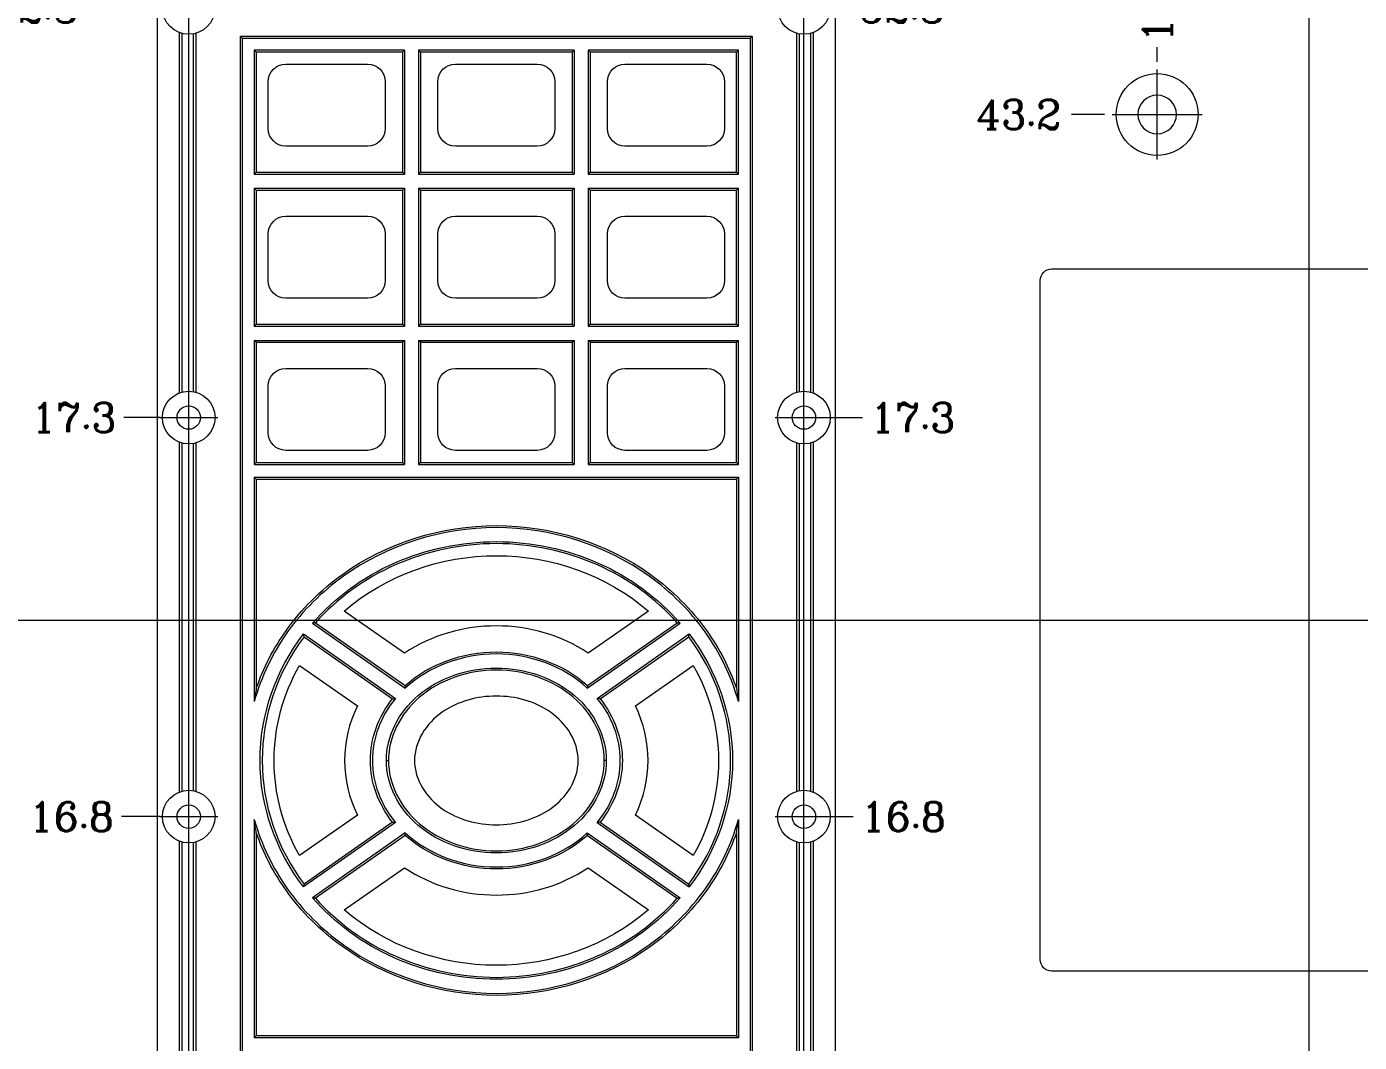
# Model space of a CAD drawing. Header units: millimetres. Extents: x -56 to 1013, y 0 to 900.
# Drawn here: x 1.9 to 115.8, y 503.2 to 590 of the extents above; entities that cross this region are included whole.
import ezdxf
from ezdxf.lldxf.tags import DXFTag

# ---------------------------------------------------------------- set-up
doc = ezdxf.new("R2010")
doc.units = ezdxf.units.MM
doc.header["$MEASUREMENT"] = 0
doc.layers.get('0').update_dxf_attribs({"linetype": 'CONTINUOUS'})
doc.layers.get('Defpoints').update_dxf_attribs({"linetype": 'CONTINUOUS'})
doc.layers.add('1', color=7, linetype='CONTINUOUS')
doc.styles.add('ROMANC', font='romanc.shx', dxfattribs={"bigfont": 'gbcbig.shx'})
tags = doc.linetypes.add('CENTER', pattern=[47.5, 22, -8.5, 8.5, -8.5]).pattern_tags.tags
tags[10:11] = [DXFTag(74, 4), DXFTag(75, 0), DXFTag(340, '0'), DXFTag(46, 0.0), DXFTag(50, 0.0), DXFTag(44, 0.0), DXFTag(45, 0.0)]
tags[8:9] = [DXFTag(74, 4), DXFTag(75, 0), DXFTag(340, '0'), DXFTag(46, 0.0), DXFTag(50, 0.0), DXFTag(44, 0.0), DXFTag(45, 0.0)]
tags[6:7] = [DXFTag(74, 4), DXFTag(75, 0), DXFTag(340, '0'), DXFTag(46, 0.0), DXFTag(50, 0.0), DXFTag(44, 0.0), DXFTag(45, 0.0)]
tags[4:5] = [DXFTag(74, 4), DXFTag(75, 0), DXFTag(340, '0'), DXFTag(46, 0.0), DXFTag(50, 0.0), DXFTag(44, 0.0), DXFTag(45, 0.0)]
doc.dimstyles.new('YanXiu', dxfattribs={"dimtxt": 2.5, "dimasz": 1.5, "dimexe": 0.66, "dimexo": 0.66, "dimgap": 0.66, "dimtad": 0, "dimdec": 1, "dimzin": 0, "dimdsep": 46, "dimtxsty": 'ROMANC', "dimcen": 0, "dimclrd": 131, "dimclre": 131, "dimclrt": 42, "dimadec": 0, "dimazin": 0, "dimtfac": 1, "dimtdec": 4, "dimtofl": 0, "dimtmove": 0, "dimatfit": 3, "dimfxl": 1, "dimtolj": 1, "dimtzin": 0, "dimlwd": 0, "dimlwe": 0, "dimarcsym": 0})

# ---------------------------------------------------------------- blocks, each defined once
blk = doc.blocks.new('*D38')
at = {"color": 131, "lineweight": 5}
blk.add_line((402.09, 590.4), (400.74, 591.05), dxfattribs=at)
blk.add_arc((397.59, 592.57), 2, 315.3371, 71.0924, dxfattribs=at)
at = {"color": 131, "lineweight": 18}
blk.add_solid([(400.85, 591.27), (400.63, 590.82), (399.39, 591.7)], dxfattribs=at)
at = {"layer": 'Defpoints', "color": 0, "lineweight": 18}
for p in [(397.59, 592.57), (399.39, 591.7)]:
    blk.add_point(p, dxfattribs=at)
at = {"color": 42, "lineweight": 18, "insert": (404.67, 589.15), "char_height": 2.5, "attachment_point": 5, "rotation": 334.2447, "style": 'ROMANC'}
blk.add_mtext('R2', dxfattribs=at)
blk = doc.blocks.new('*D39')
at = {"color": 131, "lineweight": 5}
blk.add_line((539.72, 594.51), (541.67, 593.41), dxfattribs=at)
at = {"color": 131, "lineweight": 18}
blk.add_solid([(541.79, 593.63), (541.54, 593.2), (542.97, 592.68)], dxfattribs=at)
at = {"layer": 'Defpoints', "color": 0, "lineweight": 18}
for p in [(542.97, 592.68), (545.59, 591.21)]:
    blk.add_point(p, dxfattribs=at)
at = {"color": 42, "lineweight": 18, "insert": (537.22, 595.91), "char_height": 2.5, "attachment_point": 5, "rotation": 330.654, "style": 'ROMANC'}
blk.add_mtext('R3', dxfattribs=at)
blk = doc.blocks.new('*D68')
at = {"color": 131, "lineweight": 5}
blk.add_line((234.54, 539.21), (242.48, 539.21), dxfattribs=at)
at = {"layer": 'Defpoints', "color": 0, "lineweight": 18}
for p in [(111.52, 539.21), (233.88, 539.21), (242.48, 539.21)]:
    blk.add_point(p, dxfattribs=at)
at = {"color": 42, "lineweight": 18, "insert": (243.97, 539.21), "char_height": 2.5, "attachment_point": 5, "style": 'ROMANC'}
blk.add_mtext('0', dxfattribs=at)
blk = doc.blocks.new('*D69')
at = {"color": 131, "lineweight": 5}
blk.add_line((111.52, 619.33), (111.52, 622.12), dxfattribs=at)
at = {"layer": 'Defpoints', "color": 0, "lineweight": 18}
for p in [(111.52, 622.12), (111.52, 618.67), (111.52, 539.21)]:
    blk.add_point(p, dxfattribs=at)
at = {"color": 42, "lineweight": 18, "insert": (111.52, 623.61), "char_height": 2.5, "attachment_point": 5, "rotation": 90, "style": 'ROMANC'}
blk.add_mtext('0', dxfattribs=at)
blk = doc.blocks.new('*D70')
at = {"color": 131, "lineweight": 5}
blk.add_line((192.68, 582.45), (194.71, 582.45), dxfattribs=at)
at = {"layer": 'Defpoints', "color": 0, "lineweight": 18}
for p in [(192.02, 582.45), (194.71, 582.45), (111.52, 539.21)]:
    blk.add_point(p, dxfattribs=at)
at = {"color": 42, "lineweight": 18, "insert": (199.24, 582.45), "char_height": 2.5, "attachment_point": 5, "style": 'ROMANC'}
blk.add_mtext('43.2', dxfattribs=at)
blk = doc.blocks.new('*D71')
at = {"color": 131, "lineweight": 5}
blk.add_line((188.52, 586.96), (188.52, 588.71), dxfattribs=at)
at = {"layer": 'Defpoints', "color": 0, "lineweight": 18}
for p in [(188.52, 588.71), (188.52, 586.3), (111.52, 539.21)]:
    blk.add_point(p, dxfattribs=at)
at = {"color": 42, "lineweight": 18, "insert": (188.52, 591.4), "char_height": 2.5, "attachment_point": 5, "rotation": 90, "style": 'ROMANC'}
blk.add_mtext('77', dxfattribs=at)
blk = doc.blocks.new('*D72')
at = {"color": 131, "lineweight": 5}
blk.add_line((201.46, 598.25), (203.06, 598.25), dxfattribs=at)
at = {"layer": 'Defpoints', "color": 0, "lineweight": 18}
for p in [(200.8, 598.25), (203.06, 598.25), (111.52, 539.21)]:
    blk.add_point(p, dxfattribs=at)
at = {"color": 42, "lineweight": 18, "insert": (205.74, 598.25), "char_height": 2.5, "attachment_point": 5, "style": 'ROMANC'}
blk.add_mtext('59', dxfattribs=at)
blk = doc.blocks.new('*D73')
at = {"color": 131, "lineweight": 5}
blk.add_line((199.02, 601.04), (199.02, 617.44), dxfattribs=at)
at = {"layer": 'Defpoints', "color": 0, "lineweight": 18}
for p in [(199.02, 617.44), (199.02, 600.38), (111.52, 539.21)]:
    blk.add_point(p, dxfattribs=at)
at = {"color": 42, "lineweight": 18, "insert": (199.02, 621.91), "char_height": 2.5, "attachment_point": 5, "rotation": 90, "style": 'ROMANC'}
blk.add_mtext('87.5', dxfattribs=at)
blk = doc.blocks.new('*D74')
at = {"color": 131, "lineweight": 5}
blk.add_line((219.59, 605.25), (237.22, 605.25), dxfattribs=at)
at = {"layer": 'Defpoints', "color": 0, "lineweight": 18}
for p in [(218.93, 605.25), (237.22, 605.25), (111.52, 539.21)]:
    blk.add_point(p, dxfattribs=at)
at = {"color": 42, "lineweight": 18, "insert": (239.91, 605.25), "char_height": 2.5, "attachment_point": 5, "style": 'ROMANC'}
blk.add_mtext('66', dxfattribs=at)
blk = doc.blocks.new('*D75')
at = {"color": 131, "lineweight": 5}
blk.add_line((216.02, 608.59), (216.02, 616.14), dxfattribs=at)
at = {"layer": 'Defpoints', "color": 0, "lineweight": 18}
for p in [(216.02, 616.14), (216.02, 607.93), (111.52, 539.21)]:
    blk.add_point(p, dxfattribs=at)
at = {"color": 42, "lineweight": 18, "insert": (216.02, 621.63), "char_height": 2.5, "attachment_point": 5, "rotation": 90, "style": 'ROMANC'}
blk.add_mtext('104.5', dxfattribs=at)
blk = doc.blocks.new('*D76')
at = {"color": 131, "lineweight": 5}
blk.add_line((114.09, 607.91), (169.82, 607.91), dxfattribs=at)
at = {"layer": 'Defpoints', "color": 0, "lineweight": 18}
for p in [(113.43, 607.91), (169.82, 607.91), (111.52, 539.21)]:
    blk.add_point(p, dxfattribs=at)
at = {"color": 42, "lineweight": 18, "insert": (174.29, 607.91), "char_height": 2.5, "attachment_point": 5, "style": 'ROMANC'}
blk.add_mtext('68.7', dxfattribs=at)
blk = doc.blocks.new('*D77')
at = {"color": 131, "lineweight": 5}
blk.add_line((161.52, 610.73), (161.52, 616.66), dxfattribs=at)
at = {"layer": 'Defpoints', "color": 0, "lineweight": 18}
for p in [(161.52, 616.66), (161.52, 610.07), (111.52, 539.21)]:
    blk.add_point(p, dxfattribs=at)
at = {"color": 42, "lineweight": 18, "insert": (161.52, 619.35), "char_height": 2.5, "attachment_point": 5, "rotation": 90, "style": 'ROMANC'}
blk.add_mtext('50', dxfattribs=at)
blk = doc.blocks.new('*D79')
at = {"color": 131, "lineweight": 5}
blk.add_line((59.14, 607.91), (53.25, 607.91), dxfattribs=at)
at = {"layer": 'Defpoints', "color": 0, "lineweight": 18}
for p in [(53.25, 607.91), (59.8, 607.91), (111.52, 539.21)]:
    blk.add_point(p, dxfattribs=at)
at = {"color": 42, "lineweight": 18, "insert": (48.78, 607.91), "char_height": 2.5, "attachment_point": 5, "style": 'ROMANC'}
blk.add_mtext('68.7', dxfattribs=at)
blk = doc.blocks.new('*D80')
at = {"color": 131, "lineweight": 5}
blk.add_line((61.52, 610.92), (61.52, 616.02), dxfattribs=at)
at = {"layer": 'Defpoints', "color": 0, "lineweight": 18}
for p in [(61.52, 616.02), (61.52, 610.26), (111.52, 539.21)]:
    blk.add_point(p, dxfattribs=at)
at = {"color": 42, "lineweight": 18, "insert": (61.52, 618.71), "char_height": 2.5, "attachment_point": 5, "rotation": 90, "style": 'ROMANC'}
blk.add_mtext('50', dxfattribs=at)
blk = doc.blocks.new('*D81')
at = {"color": 131, "lineweight": 5}
blk.add_line((3.88, 605.25), (-0.31, 605.25), dxfattribs=at)
at = {"layer": 'Defpoints', "color": 0, "lineweight": 18}
for p in [(-0.31, 605.25), (4.54, 605.25), (111.52, 539.21)]:
    blk.add_point(p, dxfattribs=at)
at = {"color": 42, "lineweight": 18, "insert": (-2.99, 605.25), "char_height": 2.5, "attachment_point": 5, "style": 'ROMANC'}
blk.add_mtext('66', dxfattribs=at)
blk = doc.blocks.new('*D82')
at = {"color": 131, "lineweight": 5}
blk.add_line((7.02, 608.2), (7.02, 616.55), dxfattribs=at)
at = {"layer": 'Defpoints', "color": 0, "lineweight": 18}
for p in [(7.02, 616.55), (7.02, 607.54), (111.52, 539.21)]:
    blk.add_point(p, dxfattribs=at)
at = {"color": 42, "lineweight": 18, "insert": (7.02, 622.03), "char_height": 2.5, "attachment_point": 5, "rotation": 90, "style": 'ROMANC'}
blk.add_mtext('104.5', dxfattribs=at)
blk = doc.blocks.new('*D83')
at = {"color": 131, "lineweight": 5}
blk.add_line((26.9, 598.25), (29.9, 598.25), dxfattribs=at)
at = {"layer": 'Defpoints', "color": 0, "lineweight": 18}
for p in [(26.24, 598.25), (29.9, 598.25), (111.52, 539.21)]:
    blk.add_point(p, dxfattribs=at)
at = {"color": 42, "lineweight": 18, "insert": (32.58, 598.25), "char_height": 2.5, "attachment_point": 5, "style": 'ROMANC'}
blk.add_mtext('59', dxfattribs=at)
blk = doc.blocks.new('*D84')
at = {"color": 131, "lineweight": 5}
blk.add_line((24.02, 600.16), (24.02, 602), dxfattribs=at)
at = {"layer": 'Defpoints', "color": 0, "lineweight": 18}
for p in [(24.02, 602), (24.02, 599.5), (111.52, 539.21)]:
    blk.add_point(p, dxfattribs=at)
at = {"color": 42, "lineweight": 18, "insert": (24.02, 606.47), "char_height": 2.5, "attachment_point": 5, "rotation": 90, "style": 'ROMANC'}
blk.add_mtext('87.5', dxfattribs=at)
blk = doc.blocks.new('*D85')
at = {"color": 131, "lineweight": 5}
blk.add_line((65.88, 591.55), (7.09, 591.55), dxfattribs=at)
at = {"layer": 'Defpoints', "color": 0, "lineweight": 18}
for p in [(7.09, 591.55), (66.54, 591.55), (111.52, 539.21)]:
    blk.add_point(p, dxfattribs=at)
at = {"color": 42, "lineweight": 18, "insert": (2.62, 591.55), "char_height": 2.5, "attachment_point": 5, "style": 'ROMANC'}
blk.add_mtext('52.3', dxfattribs=at)
blk = doc.blocks.new('*D86')
at = {"color": 131, "lineweight": 5}
blk.add_line((15.72, 489.63), (15.72, 616.28), dxfattribs=at)
at = {"layer": 'Defpoints', "color": 0, "lineweight": 18}
for p in [(15.72, 616.28), (111.52, 539.21), (15.72, 488.97)]:
    blk.add_point(p, dxfattribs=at)
at = {"color": 42, "lineweight": 18, "insert": (15.72, 620.75), "char_height": 2.5, "attachment_point": 5, "rotation": 90, "style": 'ROMANC'}
blk.add_mtext('95.8', dxfattribs=at)
blk = doc.blocks.new('*D87')
at = {"color": 131, "lineweight": 5}
blk.add_line((68.32, 489.69), (68.32, 615.98), dxfattribs=at)
at = {"layer": 'Defpoints', "color": 0, "lineweight": 18}
for p in [(68.32, 615.98), (111.52, 539.21), (68.32, 489.03)]:
    blk.add_point(p, dxfattribs=at)
at = {"color": 42, "lineweight": 18, "insert": (68.32, 620.51), "char_height": 2.5, "attachment_point": 5, "rotation": 90, "style": 'ROMANC'}
blk.add_mtext('43.2', dxfattribs=at)
blk = doc.blocks.new('*D88')
at = {"color": 131, "lineweight": 5}
blk.add_line((13.29, 556.55), (10.18, 556.55), dxfattribs=at)
at = {"layer": 'Defpoints', "color": 0, "lineweight": 18}
for p in [(10.18, 556.55), (13.95, 556.55), (111.52, 539.21)]:
    blk.add_point(p, dxfattribs=at)
at = {"color": 42, "lineweight": 18, "insert": (5.89, 556.55), "char_height": 2.5, "attachment_point": 5, "style": 'ROMANC'}
blk.add_mtext('17.3', dxfattribs=at)
blk = doc.blocks.new('*D89')
at = {"color": 131, "lineweight": 5}
blk.add_line((13.29, 522.45), (9.97, 522.45), dxfattribs=at)
at = {"layer": 'Defpoints', "color": 0, "lineweight": 18}
for p in [(111.52, 539.21), (9.97, 522.45), (13.95, 522.45)]:
    blk.add_point(p, dxfattribs=at)
at = {"color": 42, "lineweight": 18, "insert": (5.68, 522.45), "char_height": 2.5, "attachment_point": 5, "style": 'ROMANC'}
blk.add_mtext('16.8', dxfattribs=at)
blk = doc.blocks.new('*D90')
at = {"color": 131, "lineweight": 5}
blk.add_line((13.29, 487.45), (8.18, 487.45), dxfattribs=at)
at = {"layer": 'Defpoints', "color": 0, "lineweight": 18}
for p in [(111.52, 539.21), (8.18, 487.45), (13.95, 487.45)]:
    blk.add_point(p, dxfattribs=at)
at = {"color": 42, "lineweight": 18, "insert": (3.89, 487.45), "char_height": 2.5, "attachment_point": 5, "style": 'ROMANC'}
blk.add_mtext('51.8', dxfattribs=at)
blk = doc.blocks.new('*D91')
at = {"color": 131, "lineweight": 5}
blk.add_line((70.48, 522.45), (72.53, 522.45), dxfattribs=at)
at = {"layer": 'Defpoints', "color": 0, "lineweight": 18}
for p in [(111.52, 539.21), (69.82, 522.45), (72.53, 522.45)]:
    blk.add_point(p, dxfattribs=at)
at = {"color": 42, "lineweight": 18, "insert": (76.82, 522.45), "char_height": 2.5, "attachment_point": 5, "style": 'ROMANC'}
blk.add_mtext('16.8', dxfattribs=at)
blk = doc.blocks.new('*D92')
at = {"color": 131, "lineweight": 5}
blk.add_line((70.48, 556.55), (73.33, 556.55), dxfattribs=at)
at = {"layer": 'Defpoints', "color": 0, "lineweight": 18}
for p in [(69.82, 556.55), (73.33, 556.55), (111.52, 539.21)]:
    blk.add_point(p, dxfattribs=at)
at = {"color": 42, "lineweight": 18, "insert": (77.62, 556.55), "char_height": 2.5, "attachment_point": 5, "style": 'ROMANC'}
blk.add_mtext('17.3', dxfattribs=at)
blk = doc.blocks.new('*D93')
at = {"color": 131, "lineweight": 5}
blk.add_line((70.48, 591.55), (72.23, 591.55), dxfattribs=at)
at = {"layer": 'Defpoints', "color": 0, "lineweight": 18}
for p in [(69.82, 591.55), (72.23, 591.55), (111.52, 539.21)]:
    blk.add_point(p, dxfattribs=at)
at = {"color": 42, "lineweight": 18, "insert": (76.7, 591.55), "char_height": 2.5, "attachment_point": 5, "style": 'ROMANC'}
blk.add_mtext('52.3', dxfattribs=at)
blk = doc.blocks.new('*D94')
at = {"color": 131, "lineweight": 5}
blk.add_line((70.81, 487.45), (72.67, 487.45), dxfattribs=at)
at = {"layer": 'Defpoints', "color": 0, "lineweight": 18}
for p in [(111.52, 539.21), (70.15, 487.45), (72.67, 487.45)]:
    blk.add_point(p, dxfattribs=at)
at = {"color": 42, "lineweight": 18, "insert": (76.96, 487.45), "char_height": 2.5, "attachment_point": 5, "style": 'ROMANC'}
blk.add_mtext('51.8', dxfattribs=at)
blk = doc.blocks.new('*D96')
at = {"color": 131, "lineweight": 5}
blk.add_line((21.49, 480.25), (15.76, 480.25), dxfattribs=at)
at = {"layer": 'Defpoints', "color": 0, "lineweight": 18}
for p in [(111.52, 539.21), (15.76, 480.25), (22.15, 480.25)]:
    blk.add_point(p, dxfattribs=at)
at = {"color": 42, "lineweight": 18, "insert": (13.08, 480.25), "char_height": 2.5, "attachment_point": 5, "style": 'ROMANC'}
blk.add_mtext('59', dxfattribs=at)
blk = doc.blocks.new('*D97')
at = {"color": 131, "lineweight": 5}
blk.add_line((24.02, 477.68), (24.02, 476.18), dxfattribs=at)
at = {"layer": 'Defpoints', "color": 0, "lineweight": 18}
for p in [(111.52, 539.21), (24.02, 478.34), (24.02, 476.18)]:
    blk.add_point(p, dxfattribs=at)
at = {"color": 42, "lineweight": 18, "insert": (24.02, 471.71), "char_height": 2.5, "attachment_point": 5, "rotation": 90, "style": 'ROMANC'}
blk.add_mtext('87.5', dxfattribs=at)
blk = doc.blocks.new('*D98')
at = {"color": 131, "lineweight": 5}
blk.add_line((3.72, 473.49), (-14.83, 473.49), dxfattribs=at)
at = {"layer": 'Defpoints', "color": 0, "lineweight": 18}
for p in [(111.52, 539.21), (-14.83, 473.49), (4.38, 473.49)]:
    blk.add_point(p, dxfattribs=at)
at = {"color": 42, "lineweight": 18, "insert": (-19.3, 473.49), "char_height": 2.5, "attachment_point": 5, "style": 'ROMANC'}
blk.add_mtext('65.7', dxfattribs=at)
blk = doc.blocks.new('*D99')
at = {"color": 131, "lineweight": 5}
blk.add_line((7.02, 470.07), (7.02, 461.22), dxfattribs=at)
at = {"layer": 'Defpoints', "color": 0, "lineweight": 18}
for p in [(111.52, 539.21), (7.02, 470.73), (7.02, 461.22)]:
    blk.add_point(p, dxfattribs=at)
at = {"color": 42, "lineweight": 18, "insert": (7.02, 455.74), "char_height": 2.5, "attachment_point": 5, "rotation": 90, "style": 'ROMANC'}
blk.add_mtext('104.5', dxfattribs=at)
blk = doc.blocks.new('*D100')
at = {"color": 131, "lineweight": 5}
blk.add_line((94.01, 582.45), (91.21, 582.45), dxfattribs=at)
at = {"layer": 'Defpoints', "color": 0, "lineweight": 18}
for p in [(91.21, 582.45), (94.67, 582.45), (111.52, 539.21)]:
    blk.add_point(p, dxfattribs=at)
at = {"color": 42, "lineweight": 18, "insert": (86.68, 582.45), "char_height": 2.5, "attachment_point": 5, "style": 'ROMANC'}
blk.add_mtext('43.2', dxfattribs=at)
blk = doc.blocks.new('*D101')
at = {"color": 131, "lineweight": 5}
blk.add_line((98.52, 586.96), (98.52, 588.2), dxfattribs=at)
at = {"layer": 'Defpoints', "color": 0, "lineweight": 18}
for p in [(98.52, 588.2), (98.52, 586.3), (111.52, 539.21)]:
    blk.add_point(p, dxfattribs=at)
at = {"color": 42, "lineweight": 18, "insert": (98.52, 590.7), "char_height": 2.5, "attachment_point": 5, "rotation": 90, "style": 'ROMANC'}
blk.add_mtext('13', dxfattribs=at)
blk = doc.blocks.new('*D102')
at = {"color": 131, "lineweight": 5}
blk.add_line((108.88, 598.25), (106.3, 598.25), dxfattribs=at)
at = {"layer": 'Defpoints', "color": 0, "lineweight": 18}
for p in [(106.3, 598.25), (109.54, 598.25), (111.52, 539.21)]:
    blk.add_point(p, dxfattribs=at)
at = {"color": 42, "lineweight": 18, "insert": (103.62, 598.25), "char_height": 2.5, "attachment_point": 5, "style": 'ROMANC'}
blk.add_mtext('59', dxfattribs=at)
blk = doc.blocks.new('*D103')
at = {"color": 131, "lineweight": 5}
blk.add_line((95.09, 482.45), (92.15, 482.45), dxfattribs=at)
at = {"layer": 'Defpoints', "color": 0, "lineweight": 18}
for p in [(111.52, 539.21), (92.15, 482.45), (95.75, 482.45)]:
    blk.add_point(p, dxfattribs=at)
at = {"color": 42, "lineweight": 18, "insert": (87.68, 482.45), "char_height": 2.5, "attachment_point": 5, "style": 'ROMANC'}
blk.add_mtext('56.8', dxfattribs=at)
blk = doc.blocks.new('*D104')
at = {"color": 131, "lineweight": 5}
blk.add_line((98.52, 485.73), (98.52, 488.23), dxfattribs=at)
at = {"layer": 'Defpoints', "color": 0, "lineweight": 18}
for p in [(111.52, 539.21), (98.52, 488.23), (98.52, 485.07)]:
    blk.add_point(p, dxfattribs=at)
at = {"color": 42, "lineweight": 18, "insert": (98.52, 490.73), "char_height": 2.5, "attachment_point": 5, "rotation": 90, "style": 'ROMANC'}
blk.add_mtext('13', dxfattribs=at)
blk = doc.blocks.new('*D105')
at = {"color": 131, "lineweight": 5}
blk.add_line((114.93, 480.25), (117.72, 480.25), dxfattribs=at)
at = {"layer": 'Defpoints', "color": 0, "lineweight": 18}
for p in [(111.52, 539.21), (114.27, 480.25), (117.72, 480.25)]:
    blk.add_point(p, dxfattribs=at)
at = {"color": 42, "lineweight": 18, "insert": (120.4, 480.25), "char_height": 2.5, "attachment_point": 5, "style": 'ROMANC'}
blk.add_mtext('59', dxfattribs=at)
blk = doc.blocks.new('*D106')
at = {"color": 131, "lineweight": 5}
blk.add_line((185.12, 482.45), (182.59, 482.45), dxfattribs=at)
at = {"layer": 'Defpoints', "color": 0, "lineweight": 18}
for p in [(111.52, 539.21), (182.59, 482.45), (185.78, 482.45)]:
    blk.add_point(p, dxfattribs=at)
at = {"color": 42, "lineweight": 18, "insert": (178.12, 482.45), "char_height": 2.5, "attachment_point": 5, "style": 'ROMANC'}
blk.add_mtext('56.8', dxfattribs=at)
blk = doc.blocks.new('*D107')
at = {"color": 131, "lineweight": 5}
blk.add_line((188.52, 485.64), (188.52, 488.03), dxfattribs=at)
at = {"layer": 'Defpoints', "color": 0, "lineweight": 18}
for p in [(111.52, 539.21), (188.52, 488.03), (188.52, 484.98)]:
    blk.add_point(p, dxfattribs=at)
at = {"color": 42, "lineweight": 18, "insert": (188.52, 490.71), "char_height": 2.5, "attachment_point": 5, "rotation": 90, "style": 'ROMANC'}
blk.add_mtext('77', dxfattribs=at)
blk = doc.blocks.new('*D108')
at = {"color": 131, "lineweight": 5}
blk.add_line((201.72, 480.25), (203.69, 480.25), dxfattribs=at)
at = {"layer": 'Defpoints', "color": 0, "lineweight": 18}
for p in [(111.52, 539.21), (201.06, 480.25), (203.69, 480.25)]:
    blk.add_point(p, dxfattribs=at)
at = {"color": 42, "lineweight": 18, "insert": (206.37, 480.25), "char_height": 2.5, "attachment_point": 5, "style": 'ROMANC'}
blk.add_mtext('59', dxfattribs=at)
blk = doc.blocks.new('*D109')
at = {"color": 131, "lineweight": 5}
blk.add_line((199.02, 483.15), (199.02, 484.43), dxfattribs=at)
at = {"layer": 'Defpoints', "color": 0, "lineweight": 18}
for p in [(111.52, 539.21), (199.02, 484.43), (199.02, 482.49)]:
    blk.add_point(p, dxfattribs=at)
at = {"color": 42, "lineweight": 18, "insert": (199.02, 488.9), "char_height": 2.5, "attachment_point": 5, "rotation": 90, "style": 'ROMANC'}
blk.add_mtext('87.5', dxfattribs=at)
blk = doc.blocks.new('*D110')
at = {"color": 131, "lineweight": 5}
blk.add_line((212.43, 473.49), (210.8, 473.49), dxfattribs=at)
at = {"layer": 'Defpoints', "color": 0, "lineweight": 18}
for p in [(111.52, 539.21), (210.8, 473.49), (213.09, 473.49)]:
    blk.add_point(p, dxfattribs=at)
at = {"color": 42, "lineweight": 18, "insert": (206.33, 473.49), "char_height": 2.5, "attachment_point": 5, "style": 'ROMANC'}
blk.add_mtext('65.7', dxfattribs=at)
blk = doc.blocks.new('*D112')
at = {"color": 131, "lineweight": 5}
blk.add_line((216.02, 476.98), (216.02, 479.53), dxfattribs=at)
at = {"layer": 'Defpoints', "color": 0, "lineweight": 18}
for p in [(111.52, 539.21), (216.02, 479.53), (216.02, 476.32)]:
    blk.add_point(p, dxfattribs=at)
at = {"color": 42, "lineweight": 18, "insert": (216.02, 485.01), "char_height": 2.5, "attachment_point": 5, "rotation": 90, "style": 'ROMANC'}
blk.add_mtext('104.5', dxfattribs=at)

msp = doc.modelspace()

# ---------------------------------------------------------------- linework, layer by layer
at = {"layer": '1', "color": 1, "linetype": 'CENTER', "lineweight": 18, "ltscale": 0.026557}
msp.add_line((111.52, 428.64), (111.52, 643.14), dxfattribs=at)
at = {"layer": '1', "color": 1, "linetype": 'CENTER', "lineweight": 18, "ltscale": 0.09}
for p, q in [((15.72, 589.07), (15.72, 594.02)), ((68.32, 589.07), (68.32, 594.02)), ((15.72, 554.07), (15.72, 559.02)), ((68.32, 554.07), (68.32, 559.02)), ((13.25, 556.55), (18.2, 556.55)), ((65.85, 556.55), (70.8, 556.55)), ((15.72, 519.97), (15.72, 524.92)), ((68.32, 519.97), (68.32, 524.92)), ((13.25, 522.45), (18.2, 522.45)), ((65.85, 522.45), (70.8, 522.45))]:
    msp.add_line(p, q, dxfattribs=at)
at = {"layer": '1', "color": 0, "linetype": 'Continuous', "lineweight": 18}
for p, q in [((13.02, 591.25), (13.02, 487.25)), ((71.02, 487.25), (71.02, 591.25)), ((14.91, 589.45), (14.91, 558.65)), ((15.12, 589.38), (15.12, 558.72)), ((16.11, 589.33), (16.11, 558.77)), ((16.32, 589.38), (16.32, 558.72)), ((63.9, 589.12), (20.15, 589.12)), ((20.15, 589.12), (20.32, 588.95)), ((20.15, 489.88), (20.15, 589.12)), ((63.9, 589.12), (63.72, 588.95)), ((63.9, 589.12), (63.9, 489.88)), ((67.72, 558.72), (67.72, 589.38)), ((67.93, 558.77), (67.93, 589.33)), ((68.92, 558.72), (68.92, 589.38)), ((69.13, 558.65), (69.13, 589.45)), ((63.72, 588.95), (20.32, 588.95)), ((20.32, 490.05), (20.32, 588.95)), ((63.72, 588.95), (63.72, 490.05)), ((34.17, 587.95), (21.32, 587.95)), ((21.5, 587.78), (21.32, 587.95)), ((21.32, 587.95), (21.32, 577.35)), ((34, 587.78), (21.5, 587.78)), ((21.5, 587.78), (21.5, 577.52)), ((34, 587.78), (34.17, 587.95)), ((34, 587.78), (34, 577.52)), ((34.17, 587.95), (34.17, 577.35)), ((48.67, 587.95), (35.37, 587.95)), ((35.55, 587.78), (35.37, 587.95)), ((35.37, 587.95), (35.37, 577.35)), ((48.5, 587.78), (35.55, 587.78)), ((35.55, 587.78), (35.55, 577.52)), ((48.5, 587.78), (48.67, 587.95)), ((48.5, 587.78), (48.5, 577.52)), ((48.67, 587.95), (48.67, 577.35)), ((62.72, 587.95), (49.87, 587.95)), ((50.05, 587.78), (49.87, 587.95)), ((49.87, 587.95), (49.87, 577.35)), ((62.55, 587.78), (50.05, 587.78)), ((50.05, 587.78), (50.05, 577.52)), ((62.55, 587.78), (62.72, 587.95)), ((62.55, 577.52), (62.55, 587.78)), ((62.72, 577.35), (62.72, 587.95)), ((24.02, 586.75), (31.02, 586.75)), ((38.52, 586.75), (45.52, 586.75)), ((53.02, 586.75), (60.02, 586.75)), ((22.52, 581.25), (22.52, 585.25)), ((32.52, 585.25), (32.52, 581.25)), ((37.02, 581.25), (37.02, 585.25)), ((47.02, 585.25), (47.02, 581.25)), ((51.52, 581.25), (51.52, 585.25)), ((61.52, 585.25), (61.52, 581.25)), ((31.02, 579.75), (24.02, 579.75)), ((45.52, 579.75), (38.52, 579.75)), ((60.02, 579.75), (53.02, 579.75)), ((21.5, 577.52), (21.32, 577.35)), ((21.32, 577.35), (34.17, 577.35)), ((21.5, 577.52), (34, 577.52)), ((34, 577.52), (34.17, 577.35)), ((35.55, 577.52), (35.37, 577.35)), ((35.37, 577.35), (48.67, 577.35)), ((35.55, 577.52), (48.5, 577.52)), ((48.5, 577.52), (48.67, 577.35)), ((50.05, 577.52), (49.87, 577.35)), ((49.87, 577.35), (62.72, 577.35)), ((50.05, 577.52), (62.55, 577.52)), ((62.55, 577.52), (62.72, 577.35)), ((21.32, 576.15), (34.17, 576.15)), ((21.5, 575.98), (21.32, 576.15)), ((21.32, 576.15), (21.32, 564.35)), ((21.5, 575.98), (34, 575.98)), ((21.5, 575.98), (21.5, 564.52)), ((34, 575.98), (34.17, 576.15)), ((34, 575.98), (34, 564.52)), ((34.17, 576.15), (34.17, 564.35)), ((35.37, 576.15), (48.67, 576.15)), ((35.55, 575.98), (35.37, 576.15)), ((35.37, 576.15), (35.37, 564.35)), ((35.55, 575.98), (48.5, 575.98)), ((35.55, 575.98), (35.55, 564.52)), ((48.5, 575.98), (48.67, 576.15)), ((48.5, 575.98), (48.5, 564.52)), ((48.67, 576.15), (48.67, 564.35)), ((49.87, 576.15), (62.72, 576.15)), ((50.05, 575.98), (49.87, 576.15)), ((49.87, 576.15), (49.87, 564.35)), ((50.05, 575.98), (62.55, 575.98)), ((50.05, 575.98), (50.05, 564.52)), ((62.55, 575.98), (62.72, 576.15)), ((62.55, 564.52), (62.55, 575.98)), ((62.72, 564.35), (62.72, 576.15)), ((24.02, 573.75), (31.02, 573.75)), ((38.52, 573.75), (45.52, 573.75)), ((53.02, 573.75), (60.02, 573.75)), ((22.52, 568.25), (22.52, 572.25)), ((32.52, 572.25), (32.52, 568.25)), ((37.02, 568.25), (37.02, 572.25)), ((47.02, 572.25), (47.02, 568.25)), ((51.52, 568.25), (51.52, 572.25)), ((61.52, 572.25), (61.52, 568.25)), ((89.52, 569.25), (195.52, 569.25)), ((88.52, 510.25), (88.52, 568.25)), ((31.02, 566.75), (24.02, 566.75)), ((45.52, 566.75), (38.52, 566.75)), ((60.02, 566.75), (53.02, 566.75)), ((21.5, 564.52), (21.32, 564.35)), ((21.32, 564.35), (34.17, 564.35)), ((21.5, 564.52), (34, 564.52)), ((34, 564.52), (34.17, 564.35)), ((35.55, 564.52), (35.37, 564.35)), ((35.37, 564.35), (48.67, 564.35)), ((35.55, 564.52), (48.5, 564.52)), ((48.5, 564.52), (48.67, 564.35)), ((50.05, 564.52), (49.87, 564.35)), ((49.87, 564.35), (62.72, 564.35)), ((50.05, 564.52), (62.55, 564.52)), ((62.55, 564.52), (62.72, 564.35)), ((21.32, 563.15), (34.17, 563.15)), ((21.5, 562.98), (21.32, 563.15)), ((21.32, 563.15), (21.32, 552.55)), ((21.5, 562.98), (34, 562.98)), ((21.5, 562.98), (21.5, 552.72)), ((34, 562.98), (34.17, 563.15)), ((34, 562.98), (34, 552.72)), ((34.17, 563.15), (34.17, 552.55)), ((35.37, 563.15), (48.67, 563.15)), ((35.55, 562.98), (35.37, 563.15)), ((35.37, 563.15), (35.37, 552.55)), ((35.55, 562.98), (48.5, 562.98)), ((35.55, 562.98), (35.55, 552.72)), ((48.5, 562.98), (48.67, 563.15)), ((48.5, 562.98), (48.5, 552.72)), ((48.67, 563.15), (48.67, 552.55)), ((49.87, 563.15), (62.72, 563.15)), ((50.05, 562.98), (49.87, 563.15)), ((49.87, 563.15), (49.87, 552.55)), ((50.05, 562.98), (62.55, 562.98)), ((50.05, 562.98), (50.05, 552.72)), ((62.55, 562.98), (62.72, 563.15)), ((62.55, 552.72), (62.55, 562.98)), ((62.72, 552.55), (62.72, 563.15)), ((24.02, 560.75), (31.02, 560.75)), ((38.52, 560.75), (45.52, 560.75)), ((53.02, 560.75), (60.02, 560.75)), ((22.52, 555.25), (22.52, 559.25)), ((32.52, 559.25), (32.52, 555.25)), ((37.02, 555.25), (37.02, 559.25)), ((47.02, 559.25), (47.02, 555.25)), ((51.52, 555.25), (51.52, 559.25)), ((61.52, 559.25), (61.52, 555.25)), ((14.91, 554.45), (14.91, 524.55)), ((15.12, 554.38), (15.12, 524.62)), ((16.11, 554.33), (16.11, 524.67)), ((16.32, 554.38), (16.32, 524.62)), ((67.72, 524.62), (67.72, 554.38)), ((67.93, 524.67), (67.93, 554.33)), ((68.92, 524.62), (68.92, 554.38)), ((69.13, 524.55), (69.13, 554.45)), ((21.5, 552.72), (21.32, 552.55)), ((21.5, 552.72), (34, 552.72)), ((31.02, 553.75), (24.02, 553.75)), ((34, 552.72), (34.17, 552.55)), ((35.55, 552.72), (35.37, 552.55)), ((35.55, 552.72), (48.5, 552.72)), ((45.52, 553.75), (38.52, 553.75)), ((48.5, 552.72), (48.67, 552.55)), ((50.05, 552.72), (49.87, 552.55)), ((50.05, 552.72), (62.55, 552.72)), ((60.02, 553.75), (53.02, 553.75)), ((62.55, 552.72), (62.72, 552.55)), ((21.32, 552.55), (34.17, 552.55)), ((35.37, 552.55), (48.67, 552.55)), ((49.87, 552.55), (62.72, 552.55)), ((21.32, 551.45), (62.72, 551.45)), ((21.5, 551.28), (21.32, 551.45)), ((21.32, 551.45), (21.32, 532.28)), ((21.5, 551.28), (62.55, 551.28)), ((21.5, 551.28), (21.5, 533.42)), ((62.55, 551.28), (62.72, 551.45)), ((62.55, 551.28), (62.55, 533.42)), ((62.72, 551.45), (62.72, 532.28)), ((26.3, 538.99), (34.24, 533.43)), ((26.56, 539.02), (34.23, 533.65)), ((34.17, 536.41), (29.02, 540.01)), ((49.8, 533.43), (57.74, 538.99)), ((49.82, 533.65), (57.48, 539.02)), ((55.02, 540.01), (49.88, 536.41)), ((25.54, 538.06), (33.41, 532.55)), ((50.64, 532.55), (58.5, 538.06)), ((25.58, 537.82), (33.15, 532.52)), ((50.89, 532.52), (58.47, 537.82)), ((25.19, 535.37), (30.14, 531.91)), ((53.91, 531.91), (58.85, 535.37)), ((32.62, 527.25), (32.8, 527.25)), ((51.42, 527.25), (51.25, 527.25)), ((21.32, 522.22), (21.32, 503.55)), ((30.14, 522.59), (25.19, 519.13)), ((33.41, 521.95), (25.54, 516.44)), ((33.15, 521.98), (25.58, 516.68)), ((50.64, 521.95), (58.5, 516.44)), ((50.89, 521.98), (58.47, 516.68)), ((58.85, 519.13), (53.91, 522.59)), ((62.72, 522.22), (62.72, 503.55)), ((21.5, 521.08), (21.5, 503.72)), ((34.24, 521.07), (26.3, 515.51)), ((34.23, 520.85), (26.56, 515.48)), ((49.8, 521.07), (57.74, 515.51)), ((49.82, 520.85), (57.48, 515.48)), ((62.55, 521.08), (62.55, 503.72)), ((14.91, 520.35), (14.91, 489.55)), ((15.12, 520.28), (15.12, 489.62)), ((16.11, 520.23), (16.11, 489.67)), ((16.32, 520.28), (16.32, 489.62)), ((67.72, 489.62), (67.72, 520.28)), ((67.93, 489.67), (67.93, 520.23)), ((68.92, 489.62), (68.92, 520.28)), ((69.13, 489.55), (69.13, 520.35)), ((29.02, 514.49), (34.17, 518.09)), ((49.88, 518.09), (55.02, 514.49)), ((195.52, 509.25), (89.52, 509.25)), ((21.5, 503.72), (21.32, 503.55)), ((62.55, 503.72), (21.5, 503.72)), ((62.55, 503.72), (62.72, 503.55)), ((62.72, 503.55), (21.32, 503.55))]:
    msp.add_line(p, q, dxfattribs=at)
at = {"layer": '1', "color": 1, "linetype": 'CENTER', "lineweight": 18, "ltscale": 0.14}
for p, q in [((98.52, 578.6), (98.52, 586.3)), ((94.67, 582.45), (102.37, 582.45))]:
    msp.add_line(p, q, dxfattribs=at)
at = {"layer": '1', "color": 1, "linetype": 'CENTER', "lineweight": 18, "ltscale": 0.86842}
msp.add_line((260.65, 539.21), (-37.57, 539.21), dxfattribs=at)
at = {"layer": '1', "color": 0, "linetype": 'Continuous', "lineweight": 18}
for centre, radius in [((15.72, 591.55), 2.25), ((68.32, 591.55), 2.25), ((98.52, 582.45), 3.5), ((15.72, 556.55), 2.25), ((68.32, 556.55), 2.25), ((15.72, 556.55), 1), ((68.32, 556.55), 1), ((15.72, 522.45), 2.25), ((68.32, 522.45), 2.25), ((15.72, 522.45), 1), ((68.32, 522.45), 1)]:
    msp.add_circle(centre, radius, dxfattribs=at)
at = {"layer": '1', "color": 0, "linetype": 'Continuous', "lineweight": 18, "extrusion": (0, 0, -1)}
msp.add_circle((-98.52, 582.45), 1.65, dxfattribs=at)
for centre, radius, start, end in [((-24.02, 585.25), 1.5, 0, 90), ((-31.02, 585.25), 1.5, 90, 180), ((-38.52, 585.25), 1.5, 0, 90), ((-45.52, 585.25), 1.5, 90, 180), ((-53.02, 585.25), 1.5, 0, 90), ((-60.02, 585.25), 1.5, 90, 180), ((-24.02, 581.25), 1.5, 270, 0), ((-31.02, 581.25), 1.5, 180, 270), ((-38.52, 581.25), 1.5, 270, 0), ((-45.52, 581.25), 1.5, 180, 270), ((-53.02, 581.25), 1.5, 270, 0), ((-60.02, 581.25), 1.5, 180, 270), ((-24.02, 572.25), 1.5, 0, 90), ((-31.02, 572.25), 1.5, 90, 180), ((-38.52, 572.25), 1.5, 0, 90), ((-45.52, 572.25), 1.5, 90, 180), ((-53.02, 572.25), 1.5, 0, 90), ((-60.02, 572.25), 1.5, 90, 180), ((-89.52, 568.25), 1, 0, 90), ((-24.02, 568.25), 1.5, 270, 0), ((-31.02, 568.25), 1.5, 180, 270), ((-38.52, 568.25), 1.5, 270, 0), ((-45.52, 568.25), 1.5, 180, 270), ((-53.02, 568.25), 1.5, 270, 0), ((-60.02, 568.25), 1.5, 180, 270), ((-24.02, 559.25), 1.5, 0, 90), ((-31.02, 559.25), 1.5, 90, 180), ((-38.52, 559.25), 1.5, 0, 90), ((-45.52, 559.25), 1.5, 90, 180), ((-53.02, 559.25), 1.5, 0, 90), ((-60.02, 559.25), 1.5, 90, 180), ((-24.02, 555.25), 1.5, 270, 0), ((-31.02, 555.25), 1.5, 180, 270), ((-38.52, 555.25), 1.5, 270, 0), ((-45.52, 555.25), 1.5, 180, 270), ((-53.02, 555.25), 1.5, 270, 0), ((-60.02, 555.25), 1.5, 180, 270), ((-89.52, 510.25), 1, 270, 0)]:
    msp.add_arc(centre, radius, start, end, dxfattribs=at)
at = {"layer": '1', "color": 0, "linetype": 'Continuous', "lineweight": 18}
for points, knots in [([(62.72, 532.28), (62.13, 534.4), (61.16, 536.42), (58.57, 540.06), (56.94, 541.67), (51.38, 545.67), (46.7, 547.15), (37.34, 547.15), (32.67, 545.67), (27.1, 541.67), (25.48, 540.06), (22.88, 536.42), (21.92, 534.4), (21.32, 532.28)], [0, 0, 0, 0, 0.125, 0.125, 0.25, 0.25, 0.5, 0.5, 0.75, 0.75, 0.875, 0.875, 1, 1, 1, 1]), ([(21.5, 533.42), (22.1, 535.16), (22.96, 536.82), (25.35, 540.17), (26.99, 541.81), (32.6, 545.84), (37.31, 547.32), (46.74, 547.32), (51.45, 545.84), (57.06, 541.81), (58.7, 540.17), (61.09, 536.82), (61.95, 535.16), (62.55, 533.42)], [0, 0, 0, 0, 0.108156, 0.108156, 0.23877, 0.23877, 0.5, 0.5, 0.76123, 0.76123, 0.891844, 0.891844, 1, 1, 1, 1]), ([(26.3, 538.99), (28.19, 541.15), (30.59, 542.92), (36.01, 545.31), (39.02, 545.95), (45.03, 545.95), (48.03, 545.31), (53.45, 542.92), (55.86, 541.15), (57.74, 538.99)], [0, 0, 0, 0, 0.25, 0.25, 0.5, 0.5, 0.75, 0.75, 1, 1, 1, 1]), ([(57.48, 539.02), (55.63, 541.09), (53.3, 542.8), (47.98, 545.14), (45, 545.78), (39.04, 545.78), (36.06, 545.14), (30.75, 542.8), (28.41, 541.09), (26.56, 539.02)], [0, 0, 0, 0, 0.247116, 0.247116, 0.5, 0.5, 0.752884, 0.752884, 1, 1, 1, 1]), ([(29.02, 540.01), (32.62, 543.12), (37.31, 544.75), (46.74, 544.75), (51.42, 543.12), (55.02, 540.01)], [0, 0, 0, 0, 0.5, 0.5, 1, 1, 1, 1]), ([(26.56, 539.02), (26.53, 539.02), (26.49, 539.01), (26.41, 539), (26.36, 539), (26.3, 538.99)], [0, 0, 0, 0, 0.400449, 0.400449, 1, 1, 1, 1]), ([(57.48, 539.02), (57.53, 539.01), (57.57, 539.01), (57.66, 539), (57.7, 538.99), (57.74, 538.99)], [0, 0, 0, 0, 0.5, 0.5, 1, 1, 1, 1]), ([(25.54, 516.44), (23.13, 519.58), (21.82, 523.41), (21.82, 531.09), (23.13, 534.92), (25.54, 538.06)], [0, 0, 0, 0, 0.5, 0.5, 1, 1, 1, 1]), ([(25.58, 537.82), (25.57, 537.86), (25.57, 537.9), (25.55, 537.98), (25.55, 538.02), (25.54, 538.06)], [0, 0, 0, 0, 0.5, 0.5, 1, 1, 1, 1]), ([(58.47, 537.82), (58.47, 537.85), (58.48, 537.88), (58.49, 537.96), (58.5, 538.01), (58.5, 538.06)], [0, 0, 0, 0, 0.400319, 0.400319, 1, 1, 1, 1]), ([(58.5, 538.06), (60.91, 534.92), (62.22, 531.09), (62.22, 523.41), (60.91, 519.58), (58.5, 516.44)], [0, 0, 0, 0, 0.5, 0.5, 1, 1, 1, 1]), ([(25.58, 537.82), (23.26, 534.74), (22, 530.99), (22, 523.51), (23.26, 519.76), (25.58, 516.68)], [0, 0, 0, 0, 0.5, 0.5, 1, 1, 1, 1]), ([(58.47, 516.68), (60.79, 519.76), (62.05, 523.51), (62.05, 530.99), (60.79, 534.74), (58.47, 537.82)], [0, 0, 0, 0, 0.5, 0.5, 1, 1, 1, 1]), ([(34.23, 533.65), (36.25, 535.48), (39.13, 536.52), (44.92, 536.52), (47.79, 535.48), (49.82, 533.65)], [0, 0, 0, 0, 0.5, 0.5, 1, 1, 1, 1]), ([(49.8, 533.43), (47.81, 535.28), (44.93, 536.35), (39.12, 536.35), (36.24, 535.28), (34.24, 533.43)], [0, 0, 0, 0, 0.5, 0.5, 1, 1, 1, 1]), ([(25.19, 519.13), (23.78, 521.61), (23.02, 524.43), (23.02, 530.07), (23.78, 532.88), (25.19, 535.37)], [0, 0, 0, 0, 0.5, 0.5, 1, 1, 1, 1]), ([(32.62, 527.25), (32.62, 529.29), (33.61, 531.33), (37.08, 534.28), (39.54, 535.15), (44.51, 535.15), (46.97, 534.28), (50.44, 531.33), (51.42, 529.29), (51.42, 527.25)], [0, 0, 0, 0, 0.25, 0.25, 0.5, 0.5, 0.75, 0.75, 1, 1, 1, 1]), ([(51.25, 527.25), (51.25, 529.24), (50.29, 531.22), (46.89, 534.11), (44.47, 534.98), (39.58, 534.98), (37.16, 534.11), (33.76, 531.22), (32.8, 529.24), (32.8, 527.25)], [0, 0, 0, 0, 0.25, 0.25, 0.5, 0.5, 0.75, 0.75, 1, 1, 1, 1]), ([(58.85, 535.37), (60.27, 532.88), (61.02, 530.07), (61.02, 524.43), (60.27, 521.61), (58.85, 519.13)], [0, 0, 0, 0, 0.5, 0.5, 1, 1, 1, 1]), ([(34.23, 533.65), (34.23, 533.62), (34.23, 533.58), (34.24, 533.5), (34.24, 533.47), (34.24, 533.43)], [0, 0, 0, 0, 0.5, 0.5, 1, 1, 1, 1]), ([(49.82, 533.65), (49.82, 533.62), (49.81, 533.58), (49.81, 533.5), (49.81, 533.47), (49.8, 533.43)], [0, 0, 0, 0, 0.5, 0.5, 1, 1, 1, 1]), ([(62.55, 533.42), (62.58, 533.25), (62.61, 533.07), (62.66, 532.69), (62.69, 532.49), (62.72, 532.28)], [0, 0, 0, 0, 0.499888, 0.499888, 1, 1, 1, 1]), ([(33.15, 521.98), (31.93, 523.51), (31.25, 525.38), (31.25, 529.12), (31.93, 530.99), (33.15, 532.52)], [0, 0, 0, 0, 0.5, 0.5, 1, 1, 1, 1]), ([(33.41, 532.55), (32.13, 531.03), (31.42, 529.14), (31.42, 525.36), (32.13, 523.47), (33.41, 521.95)], [0, 0, 0, 0, 0.5, 0.5, 1, 1, 1, 1]), ([(33.15, 532.52), (33.19, 532.52), (33.24, 532.53), (33.32, 532.54), (33.36, 532.55), (33.41, 532.55)], [0, 0, 0, 0, 0.5, 0.5, 1, 1, 1, 1]), ([(49.02, 527.25), (49.02, 525.59), (48.02, 524.07), (45.31, 522.19), (43.67, 521.75), (40.38, 521.75), (38.74, 522.19), (36.04, 524.07), (35.03, 525.58), (35.02, 528.9), (36.03, 530.42), (38.73, 532.31), (40.38, 532.75), (43.67, 532.75), (45.31, 532.31), (48.01, 530.43), (49.02, 528.91), (49.02, 527.25)], [0, 0, 0, 0, 0.125, 0.125, 0.25, 0.25, 0.375, 0.375, 0.5, 0.5, 0.625, 0.625, 0.75, 0.75, 0.875, 0.875, 1, 1, 1, 1]), ([(50.89, 532.52), (50.85, 532.52), (50.81, 532.53), (50.73, 532.54), (50.68, 532.55), (50.64, 532.55)], [0, 0, 0, 0, 0.5, 0.5, 1, 1, 1, 1]), ([(50.64, 521.95), (51.91, 523.47), (52.62, 525.36), (52.62, 529.14), (51.91, 531.03), (50.64, 532.55)], [0, 0, 0, 0, 0.5, 0.5, 1, 1, 1, 1]), ([(50.89, 532.52), (52.12, 530.99), (52.8, 529.12), (52.8, 525.38), (52.12, 523.51), (50.89, 521.98)], [0, 0, 0, 0, 0.5, 0.5, 1, 1, 1, 1]), ([(51.42, 527.25), (51.42, 525.2), (50.44, 523.17), (46.97, 520.22), (44.51, 519.35), (39.54, 519.35), (37.08, 520.22), (33.61, 523.17), (32.62, 525.2), (32.62, 527.25)], [0, 0, 0, 0, 0.25, 0.25, 0.5, 0.5, 0.75, 0.75, 1, 1, 1, 1]), ([(32.8, 527.25), (32.8, 525.26), (33.76, 523.28), (37.16, 520.39), (39.58, 519.52), (44.47, 519.52), (46.89, 520.39), (50.29, 523.28), (51.25, 525.26), (51.25, 527.25)], [0, 0, 0, 0, 0.25, 0.25, 0.5, 0.5, 0.75, 0.75, 1, 1, 1, 1]), ([(21.5, 521.08), (21.47, 521.25), (21.44, 521.43), (21.38, 521.81), (21.35, 522.01), (21.32, 522.22)], [0, 0, 0, 0, 0.499888, 0.499888, 1, 1, 1, 1]), ([(21.32, 522.22), (21.92, 520.1), (22.88, 518.08), (25.48, 514.44), (27.1, 512.82), (32.67, 508.82), (37.34, 507.35), (46.7, 507.35), (51.38, 508.82), (56.94, 512.82), (58.57, 514.44), (61.16, 518.08), (62.13, 520.1), (62.72, 522.22)], [0, 0, 0, 0, 0.125, 0.125, 0.25, 0.25, 0.5, 0.5, 0.75, 0.75, 0.875, 0.875, 1, 1, 1, 1]), ([(33.15, 521.98), (33.19, 521.98), (33.24, 521.97), (33.32, 521.96), (33.36, 521.95), (33.41, 521.95)], [0, 0, 0, 0, 0.5, 0.5, 1, 1, 1, 1]), ([(50.89, 521.98), (50.85, 521.98), (50.81, 521.97), (50.73, 521.96), (50.68, 521.95), (50.64, 521.95)], [0, 0, 0, 0, 0.5, 0.5, 1, 1, 1, 1]), ([(62.55, 521.08), (62.58, 521.25), (62.61, 521.43), (62.66, 521.81), (62.69, 522.01), (62.72, 522.22)], [0, 0, 0, 0, 0.499888, 0.499888, 1, 1, 1, 1]), ([(62.55, 521.08), (61.95, 519.34), (61.09, 517.68), (58.7, 514.32), (57.06, 512.69), (51.45, 508.66), (46.74, 507.18), (37.31, 507.18), (32.6, 508.66), (26.99, 512.69), (25.35, 514.32), (22.96, 517.68), (22.1, 519.34), (21.5, 521.08)], [0, 0, 0, 0, 0.108156, 0.108156, 0.23877, 0.23877, 0.5, 0.5, 0.76123, 0.76123, 0.891844, 0.891844, 1, 1, 1, 1]), ([(34.23, 520.85), (34.23, 520.88), (34.23, 520.92), (34.24, 520.99), (34.24, 521.03), (34.24, 521.07)], [0, 0, 0, 0, 0.5, 0.5, 1, 1, 1, 1]), ([(49.82, 520.85), (47.79, 519.02), (44.92, 517.98), (39.13, 517.98), (36.25, 519.02), (34.23, 520.85)], [0, 0, 0, 0, 0.5, 0.5, 1, 1, 1, 1]), ([(34.24, 521.07), (36.24, 519.22), (39.12, 518.15), (44.93, 518.15), (47.81, 519.22), (49.8, 521.07)], [0, 0, 0, 0, 0.5, 0.5, 1, 1, 1, 1]), ([(49.82, 520.85), (49.82, 520.88), (49.81, 520.92), (49.81, 520.99), (49.81, 521.03), (49.8, 521.07)], [0, 0, 0, 0, 0.5, 0.5, 1, 1, 1, 1]), ([(25.58, 516.68), (25.57, 516.65), (25.57, 516.62), (25.56, 516.54), (25.55, 516.49), (25.54, 516.44)], [0, 0, 0, 0, 0.400319, 0.400319, 1, 1, 1, 1]), ([(58.47, 516.68), (58.47, 516.64), (58.48, 516.6), (58.49, 516.52), (58.5, 516.48), (58.5, 516.44)], [0, 0, 0, 0, 0.5, 0.5, 1, 1, 1, 1]), ([(26.56, 515.48), (26.52, 515.48), (26.48, 515.49), (26.39, 515.5), (26.35, 515.51), (26.3, 515.51)], [0, 0, 0, 0, 0.5, 0.5, 1, 1, 1, 1]), ([(57.74, 515.51), (55.86, 513.35), (53.45, 511.58), (48.03, 509.19), (45.03, 508.55), (39.02, 508.55), (36.01, 509.19), (30.59, 511.58), (28.19, 513.35), (26.3, 515.51)], [0, 0, 0, 0, 0.25, 0.25, 0.5, 0.5, 0.75, 0.75, 1, 1, 1, 1]), ([(26.56, 515.48), (28.41, 513.41), (30.75, 511.7), (36.06, 509.36), (39.04, 508.72), (45, 508.72), (47.98, 509.36), (53.3, 511.7), (55.63, 513.41), (57.48, 515.48)], [0, 0, 0, 0, 0.247116, 0.247116, 0.5, 0.5, 0.752884, 0.752884, 1, 1, 1, 1]), ([(57.48, 515.48), (57.52, 515.48), (57.55, 515.49), (57.64, 515.5), (57.69, 515.5), (57.74, 515.51)], [0, 0, 0, 0, 0.400449, 0.400449, 1, 1, 1, 1]), ([(55.02, 514.49), (51.42, 511.38), (46.73, 509.75), (37.3, 509.75), (32.62, 511.38), (29.02, 514.49)], [0, 0, 0, 0, 0.5, 0.5, 1, 1, 1, 1])]:
    msp.add_open_spline(points, degree=3, knots=knots, dxfattribs=at)
for points in [[(49.88, 536.41), (45.23, 539.53), (38.82, 539.53), (34.17, 536.41)], [(21.5, 533.42), (21.44, 533.07), (21.38, 532.7), (21.32, 532.28)], [(30.14, 531.91), (28.68, 529), (28.68, 525.5), (30.14, 522.59)], [(53.91, 522.59), (55.36, 525.49), (55.36, 529), (53.91, 531.91)], [(34.17, 518.09), (38.82, 514.97), (45.23, 514.97), (49.88, 518.09)]]:
    msp.add_open_spline(points, degree=3, dxfattribs=at)

# ---------------------------------------------------------------- dimensions: what is measured, and where the dimension line sits
at = {"lineweight": 18}
for base, p1, p2, picture, middle in [((111.52295717, 539.2077636), (7.02295717, 607.53662092), (7.02295717, 616.54675702), '*D82', (7.02295717, 622.0281856)), ((111.52295717, 539.2077636), (216.02295717, 607.93239436), (216.02295717, 616.14367422), '*D75', (216.02295717, 621.6251028)), ((111.52295717, 539.2077636), (111.52295717, 618.67446468), (111.52295717, 622.11695934), '*D69', (111.52295717, 623.61029267)), ((111.52295717, 539.2077636), (199.02295717, 600.38111874), (199.02295717, 617.44001044), '*D73', (199.02295717, 621.90953425)), ((111.52295717, 539.2077636), (15.72295717, 488.96836995), (15.72295717, 616.2828514), '*D86', (15.72295717, 620.75237521)), ((111.52295717, 539.2077636), (68.32295717, 489.02510434), (68.32295717, 615.98172643), '*D87', (68.32295717, 620.51077405)), ((111.52295717, 539.2077636), (161.52295717, 610.07136538), (161.52295717, 616.66251321), '*D77', (161.52295717, 619.34632273)), ((111.52295717, 539.2077636), (61.52295717, 610.26377377), (61.52295717, 616.02305499), '*D80', (61.52295717, 618.70686451)), ((111.52295717, 539.2077636), (24.02295717, 599.49965188), (24.02295717, 602.00182725), '*D84', (24.02295717, 606.47135106)), ((111.523, 539.2078), (59.8015, 607.9097), (53.2523, 607.9097), '*D79', (48.7828, 607.9097)), ((111.52, 539.21), (113.43, 607.91), (169.82, 607.91), '*D76', (174.29, 607.91)), ((111.523, 539.2078), (4.537, 605.2497), (-0.3075, 605.2497), '*D81', (-2.9913, 605.2497)), ((111.52, 539.21), (218.93, 605.25), (237.22, 605.25), '*D74', (239.91, 605.25)), ((111.52, 539.21), (26.24, 598.25), (29.9, 598.25), '*D83', (32.58, 598.25)), ((111.52, 539.21), (109.54, 598.25), (106.3, 598.25), '*D102', (103.62, 598.25)), ((111.52, 539.21), (200.8, 598.25), (203.06, 598.25), '*D72', (205.74, 598.25)), ((545.58950157, 591.2077636), (0, 0), (0, 0), '*D39', (537.22212843, 595.9121528)), ((397.58950157, 592.56946682), (0, 0), (0, 0), '*D38', (404.67082123, 589.15304382)), ((111.523, 539.2078), (66.544, 591.5497), (7.0861, 591.5497), '*D85', (2.6166, 591.5497)), ((111.52, 539.21), (69.82, 591.55), (72.23, 591.55), '*D93', (76.7, 591.55)), ((111.52295717, 539.2077636), (98.52295717, 586.29965188), (98.52295717, 588.19675778), '*D101', (98.52295717, 590.70199587)), ((111.52295717, 539.2077636), (188.52295717, 586.29965188), (188.52295717, 588.71479118), '*D71', (188.52295717, 591.3986007)), ((111.52, 539.21), (94.67, 582.45), (91.21, 582.45), '*D100', (86.68, 582.45)), ((111.52, 539.21), (192.02, 582.45), (194.71, 582.45), '*D70', (199.24, 582.45)), ((111.52, 539.21), (13.95, 556.55), (10.18, 556.55), '*D88', (5.89, 556.55)), ((111.52, 539.21), (69.82, 556.55), (73.33, 556.55), '*D92', (77.62, 556.55)), ((111.52, 539.21), (233.88, 539.21), (242.48, 539.21), '*D68', (243.97, 539.21)), ((111.52, 539.21), (4.38, 473.49), (-14.83, 473.49), '*D98', (-19.3, 473.49)), ((111.52, 539.21), (13.95, 487.45), (8.18, 487.45), '*D90', (3.89, 487.45)), ((111.52, 539.21), (13.95, 522.45), (9.97, 522.45), '*D89', (5.68, 522.45)), ((111.52295717, 539.2077636), (7.02295717, 470.73392755), (7.02295717, 461.22310392), '*D99', (7.02295717, 455.74167535)), ((111.52, 539.21), (22.15, 480.25), (15.76, 480.25), '*D96', (13.08, 480.25)), ((111.52295717, 539.2077636), (24.02295717, 478.33713363), (24.02295717, 476.1756417), '*D97', (24.02295717, 471.7061179)), ((111.52, 539.21), (69.82, 522.45), (72.53, 522.45), '*D91', (76.82, 522.45)), ((111.52, 539.21), (70.15, 487.45), (72.67, 487.45), '*D94', (76.96, 487.45)), ((111.52, 539.21), (95.75, 482.45), (92.15, 482.45), '*D103', (87.68, 482.45)), ((111.52295717, 539.2077636), (98.52295717, 485.06943934), (98.52295717, 488.22623702), '*D104', (98.52295717, 490.73147511)), ((111.523, 539.2078), (114.273, 480.2497), (117.7152, 480.2497), '*D105', (120.3991, 480.2497)), ((111.52, 539.21), (185.78, 482.45), (182.59, 482.45), '*D106', (178.12, 482.45)), ((111.52295717, 539.2077636), (188.52295717, 484.98399224), (188.52295717, 488.02606104), '*D107', (188.52295717, 490.70987056)), ((111.52, 539.21), (201.06, 480.25), (203.69, 480.25), '*D108', (206.37, 480.25)), ((111.52295717, 539.2077636), (199.02295717, 482.48501857), (199.02295717, 484.43242743), '*D109', (199.02295717, 488.90195124)), ((111.52, 539.21), (213.09, 473.49), (210.8, 473.49), '*D110', (206.33, 473.49)), ((111.52295717, 539.2077636), (216.02295717, 476.3204041), (216.02295717, 479.53163028), '*D112', (216.02295717, 485.01305885))]:
    dim = msp.add_linear_dim(base=base, p1=p1, p2=p2, dimstyle='YanXiu', dxfattribs=at)
    dim.commit()
    dim.dimension.update_dxf_attribs({"geometry": picture, "text_midpoint": middle, "dimtype": 160})

doc.saveas('drawing.dxf')
